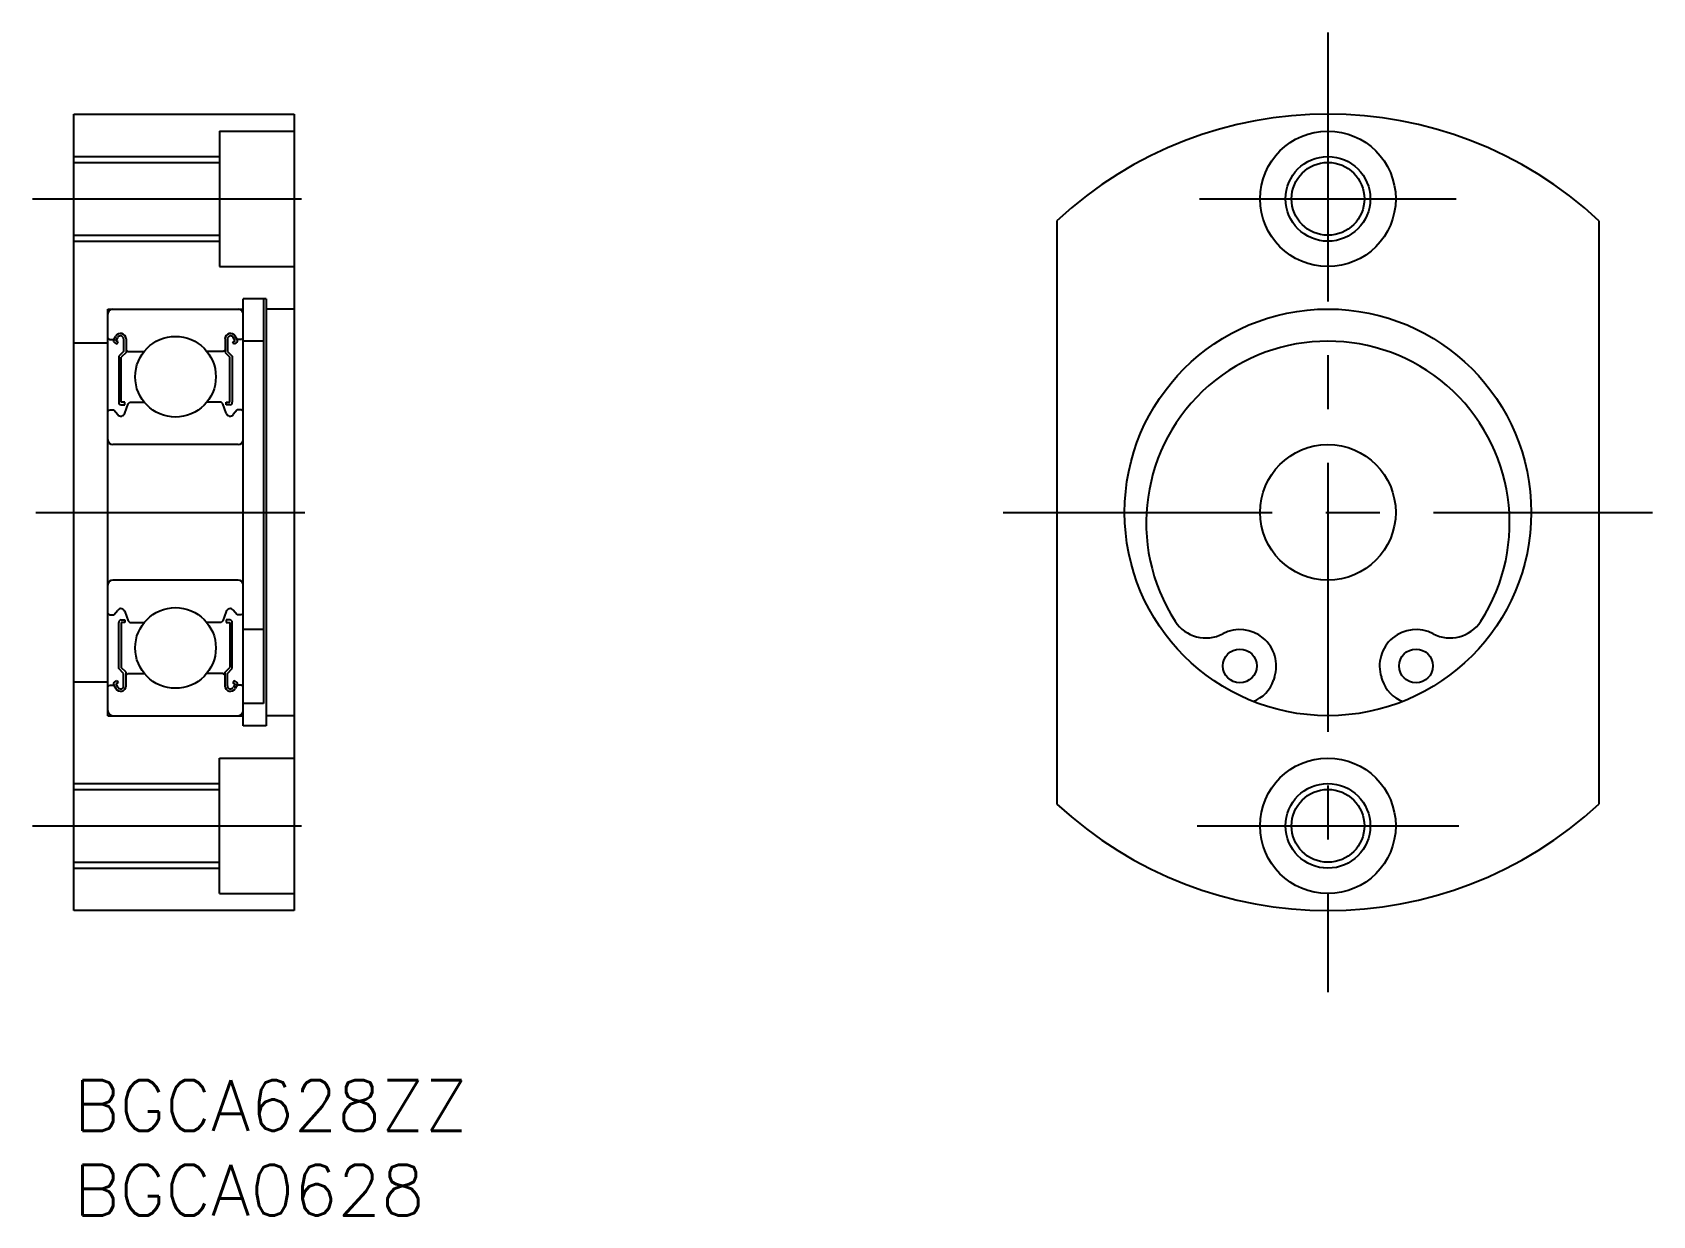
# Model space of a CAD drawing. Extents: x -2.4 to 93.2, y -8 to 61.8.
import ezdxf

# ---------------------------------------------------------------- set-up
doc = ezdxf.new("R2010")
doc.units = 0
doc.header["$LTSCALE"] = 0.5
doc.linetypes.add('CENTER', pattern=[50.8, 31.75, -6.35, 6.35, -6.35])
for name, color, linetype in [('MSM_CENTER', 1, 'CENTER'), ('MSM_CONTINUOUS', 7, 'CONTINUOUS'), ('MSM_NARROW', 5, 'CONTINUOUS'), ('MSM_PART_NUMBER', 7, 'CONTINUOUS')]:
    doc.layers.add(name, color=color, linetype=linetype)
doc.styles.get("Standard").update_dxf_attribs({"font": 'txt.shx', "height": 3, "bigfont": 'bigfont.shx'})

# ---------------------------------------------------------------- blocks, each defined once
blk = doc.blocks.new('*U4')
at = {"layer": 'MSM_PART_NUMBER'}
blk.add_text('BGCA628ZZ', height=3, dxfattribs=at).set_placement((0, -3))
blk = doc.blocks.new('*U5')
at = {"layer": 'MSM_PART_NUMBER'}
blk.add_text('BGCA0628', height=3, dxfattribs=at).set_placement((0, -8))

msp = doc.modelspace()

# ---------------------------------------------------------------- linework, layer by layer
at = {"layer": 'MSM_CENTER'}
for p, q in [((74.021, 61.823), (74.021, 5.177)), ((-2.448, 52), (14.425, 52)), ((66.448, 52), (81.594, 52)), ((-2.239, 33.5), (15.571, 33.5)), ((54.857, 33.5), (93.185, 33.5)), ((-2.448, 15), (14.425, 15)), ((66.294, 15), (81.749, 15))]:
    msp.add_line(p, q, dxfattribs=at)
at = {"layer": 'MSM_CONTINUOUS'}
for p, q in [((0, 10), (0, 57)), ((0, 57), (13, 57)), ((13, 57), (13, 10)), ((8.6, 56), (8.6, 48)), ((8.6, 56), (13, 56)), ((0, 54.15), (8.6, 54.15)), ((58.021, 50.712), (58.021, 16.288)), ((90.021, 50.712), (90.021, 16.288)), ((0, 49.85), (8.6, 49.85)), ((8.6, 48), (13, 48)), ((10, 20.9), (10, 46.1)), ((11.35, 46.1, 0.5), (10, 46.1, 0.5)), ((11.2, 46.1), (11.2, 22.215)), ((11.35, 46.1), (11.35, 20.9)), ((2, 21.5), (2, 45.5)), ((2, 45.5), (10, 45.5)), ((13, 45.5), (11.35, 45.5)), ((0, 43.5), (2, 43.5)), ((2, 43.8), (2.1, 43.7)), ((2.1, 43.7), (2.36, 43.7)), ((2.36, 43.7), (2.477, 43.898)), ((2.412, 43.503), (2.537, 43.431)), ((2.484, 43.628), (2.602, 43.826)), ((2.609, 43.556), (2.484, 43.628)), ((2.537, 43.431), (2.609, 43.556)), ((2.935, 43.737), (2.935, 43)), ((3.079, 43.737), (3.079, 42.94)), ((3.079, 43.1), (3.179, 43)), ((8.921, 43.1), (8.821, 43)), ((8.921, 43.737), (8.921, 42.94)), ((9.065, 43.737), (9.065, 43)), ((9.391, 43.556), (9.516, 43.628)), ((9.463, 43.431), (9.391, 43.556)), ((9.516, 43.628), (9.398, 43.826)), ((9.588, 43.503), (9.463, 43.431)), ((9.64, 43.7), (9.523, 43.898)), ((9.9, 43.7), (9.64, 43.7)), ((10, 43.8), (9.9, 43.7)), ((11.2, 43.6, 0.5), (10, 43.6, 0.5)), ((2.935, 43), (2.647, 42.712)), ((2.647, 42.712), (2.647, 39.994)), ((3.079, 42.94), (2.791, 42.653)), ((2.791, 39.994), (2.791, 42.653)), ((3.179, 43), (4.151, 43)), ((8.821, 43), (7.849, 43)), ((8.921, 42.94), (9.209, 42.653)), ((9.065, 43), (9.352, 42.712)), ((9.209, 39.994), (9.209, 42.653)), ((9.352, 42.712), (9.352, 39.994)), ((2, 39.45), (2.1, 39.55)), ((2.1, 39.55), (2.36, 39.55)), ((2.36, 39.55), (2.591, 39.267)), ((3.007, 39.994), (2.791, 39.994)), ((2.791, 39.85), (3.007, 39.85)), ((3.007, 39.85), (3.007, 39.994)), ((3.007, 39.352), (3.209, 39.906)), ((3.209, 39.906), (3.309, 40)), ((3.309, 40), (4.151, 40)), ((8.691, 40), (7.849, 40)), ((8.791, 39.906), (8.691, 40)), ((8.993, 39.352), (8.791, 39.906)), ((8.993, 39.85), (8.993, 39.994)), ((8.993, 39.994), (9.209, 39.994)), ((9.209, 39.85), (8.993, 39.85)), ((9.64, 39.55), (9.409, 39.267)), ((9.9, 39.55), (9.64, 39.55)), ((10, 39.45), (9.9, 39.55)), ((9.7, 37.5), (2.3, 37.5)), ((0, 33.5), (0, 33.5)), ((9.7, 29.5), (2.3, 29.5)), ((2, 27.55), (2.1, 27.45)), ((2.1, 27.45), (2.36, 27.45)), ((2.36, 27.45), (2.591, 27.733)), ((2.647, 24.288), (2.647, 27.006)), ((2.791, 27.15), (3.007, 27.15)), ((2.791, 27.006), (2.791, 24.347)), ((3.007, 27.006), (2.791, 27.006)), ((3.007, 27.648), (3.209, 27.094)), ((3.007, 27.15), (3.007, 27.006)), ((3.209, 27.094), (3.309, 27)), ((3.309, 27), (4.151, 27)), ((8.691, 27), (7.849, 27)), ((8.791, 27.094), (8.691, 27)), ((8.993, 27.648), (8.791, 27.094)), ((8.993, 27.15), (8.993, 27.006)), ((9.209, 27.15), (8.993, 27.15)), ((8.993, 27.006), (9.209, 27.006)), ((9.209, 27.006), (9.209, 24.347)), ((9.352, 24.288), (9.352, 27.006)), ((9.64, 27.45), (9.409, 27.733)), ((9.9, 27.45), (9.64, 27.45)), ((10, 27.55), (9.9, 27.45)), ((11.2, 26.586, 0.5), (10, 26.586, 0.5)), ((2.935, 24), (2.647, 24.288)), ((3.079, 24.06), (2.791, 24.347)), ((2.935, 23.263), (2.935, 24)), ((3.079, 23.263), (3.079, 24.06)), ((3.079, 23.9), (3.179, 24)), ((3.179, 24), (4.151, 24)), ((8.821, 24), (7.849, 24)), ((8.921, 23.9), (8.821, 24)), ((8.921, 24.06), (9.209, 24.347)), ((8.921, 23.263), (8.921, 24.06)), ((9.065, 24), (9.352, 24.288)), ((9.065, 23.263), (9.065, 24)), ((0, 23.5), (2, 23.5)), ((2, 23.2), (2.1, 23.3)), ((2.1, 23.3), (2.36, 23.3)), ((2.36, 23.3), (2.477, 23.102)), ((2.412, 23.497), (2.537, 23.569)), ((2.609, 23.444), (2.484, 23.372)), ((2.484, 23.372), (2.602, 23.174)), ((2.537, 23.569), (2.609, 23.444)), ((9.463, 23.569), (9.391, 23.444)), ((9.391, 23.444), (9.516, 23.372)), ((9.516, 23.372), (9.398, 23.174)), ((9.588, 23.497), (9.463, 23.569)), ((9.64, 23.3), (9.523, 23.102)), ((9.9, 23.3), (9.64, 23.3)), ((10, 23.2), (9.9, 23.3)), ((70.867, 23.772), (70.81, 23.598)), ((77.233, 23.598), (77.176, 23.772)), ((11.2, 22.215, 0.5), (10, 22.215, 0.5)), ((2, 21.5), (10, 21.5)), ((13, 21.5), (11.35, 21.5)), ((11.35, 20.9, 0.5), (10, 20.9, 0.5)), ((8.6, 11), (8.6, 19)), ((8.6, 19), (13, 19)), ((0, 17.15), (8.6, 17.15)), ((0, 12.85), (8.6, 12.85)), ((8.6, 11), (13, 11)), ((13, 10), (0, 10))]:
    msp.add_line(p, q, dxfattribs=at)
for centre, radius in [((74.021, 52), 4), ((74.021, 52), 2.15), ((74.021, 33.5), 12), ((6, 41.5), 2.381), ((74.021, 33.5), 4), ((6, 25.5), 2.381), ((68.821, 24.436), 1), ((79.221, 24.436), 1), ((74.021, 15), 4), ((74.021, 15), 2.15)]:
    msp.add_circle(centre, radius, dxfattribs=at)
for centre, radius, start, end in [((74.021, 33.5), 23.5, 47.08982, 132.91018), ((2.3, 45.2), 0.3, 90, 180), ((9.7, 45.2), 0.3, 0, 90), ((2.757, 43.737), 0.323, 0, 150.00136), ((9.243, 43.737), 0.323, 29.99864, 180), ((2.484, 43.628), 0.144, 149.98876, 240.00428), ((2.757, 43.737), 0.179, 0, 150.00262), ((9.243, 43.737), 0.179, 29.99738, 180), ((9.516, 43.628), 0.144, 299.99572, 30.01124), ((74.021, 32.875), 10.725, 327.24878, 212.75122), ((2.776, 39.422), 0.241, 220.00189, 343.15248), ((2.791, 39.994), 0.144, 180.00005, 270.00003), ((9.224, 39.422), 0.241, 196.84752, 319.99811), ((9.209, 39.994), 0.144, 269.99997, 359.99995), ((2.3, 37.8), 0.3, 180, 270), ((9.7, 37.8), 0.3, 270, 0), ((2.3, 29.2), 0.3, 90, 180), ((9.7, 29.2), 0.3, 0, 90), ((2.776, 27.578), 0.241, 16.84752, 139.99811), ((9.224, 27.578), 0.241, 40.00189, 163.15248), ((2.791, 27.006), 0.144, 89.99997, 179.99995), ((9.209, 27.006), 0.144, 0.00005, 90.00003), ((66.81, 28.236), 2.15, 212.75122, 297.89567), ((81.233, 28.236), 2.15, 242.10433, 327.24878), ((68.821, 24.436), 2.15, 342.03107, 117.89567), ((79.221, 24.436), 2.15, 62.10433, 197.96893), ((2.484, 23.372), 0.144, 119.99572, 210.01124), ((2.757, 23.263), 0.323, 209.99864, 0), ((2.757, 23.263), 0.179, 209.99738, 0), ((9.243, 23.263), 0.323, 180, 330.00136), ((9.243, 23.263), 0.179, 180, 330.00262), ((9.516, 23.372), 0.144, 329.98876, 60.00428), ((68.908, 24.215), 2, 290.47134, 342.03107), ((79.135, 24.215), 2, 197.96893, 249.52866), ((2.3, 21.8), 0.3, 180, 270), ((9.7, 21.8), 0.3, 270, 0), ((74.021, 33.5), 23.5, 227.08982, 312.91018)]:
    msp.add_arc(centre, radius, start, end, dxfattribs=at)
at = {"layer": 'MSM_NARROW'}
for p, q in [((0, 54.5), (8.6, 54.5)), ((0, 49.5), (8.6, 49.5)), ((0, 17.5), (8.6, 17.5)), ((0, 12.5), (8.6, 12.5))]:
    msp.add_line(p, q, dxfattribs=at)
for centre in [(74.021, 52), (74.021, 15)]:
    msp.add_circle(centre, 2.5, dxfattribs=at)

# ---------------------------------------------------------------- block references
at = {"layer": 'MSM_CONTINUOUS'}
for name in ['*U4', '*U5']:
    msp.add_blockref(name, (0, 0), dxfattribs=at)

doc.saveas('drawing.dxf')
